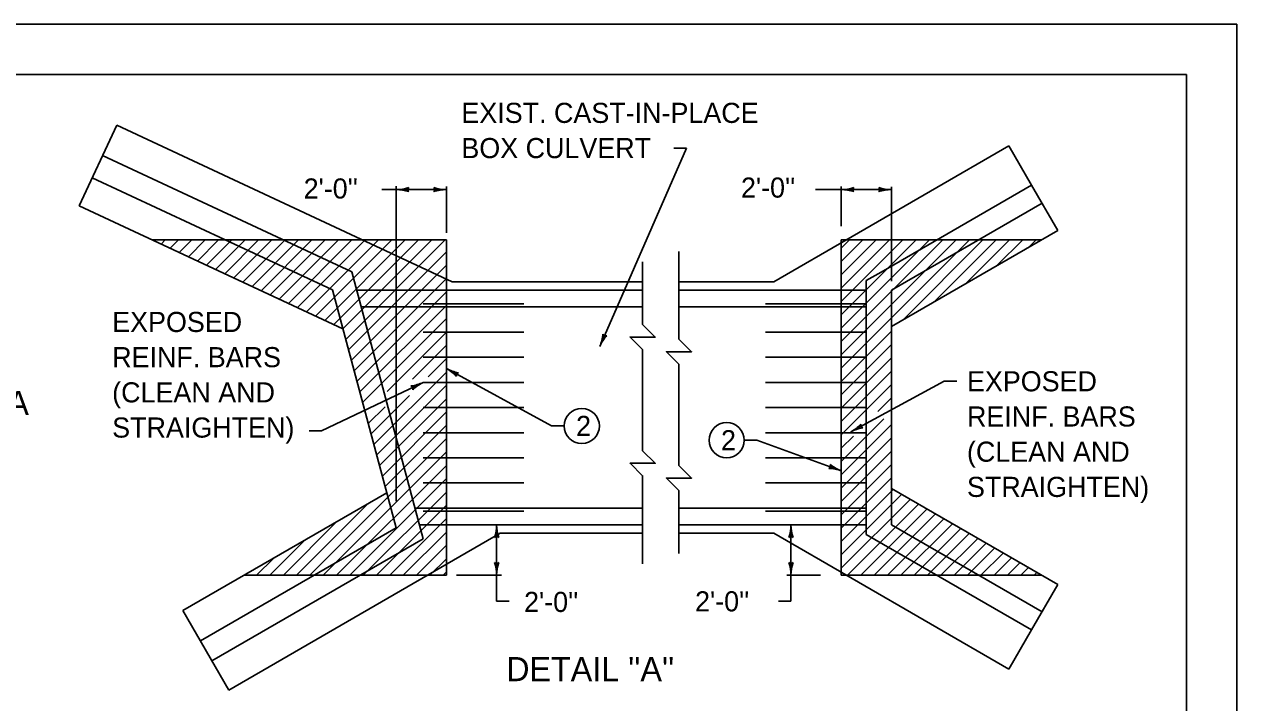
# Model space of a CAD drawing. Extents: x 1000 to 1036.3, y 1000 to 1022.
# Drawn here: x 1023.94 to 1036, y 1015.25 to 1022 of the extents above; entities that cross this region are included whole.
import ezdxf

# ---------------------------------------------------------------- set-up
doc = ezdxf.new("R2010")
doc.units = 0
for name, color, linetype in [('Level 1', 7, 'Continuous'), ('Level 10', 7, 'Continuous'), ('Level 11', 7, 'Continuous')]:
    doc.layers.add(name, color=color, linetype=linetype)

msp = doc.modelspace()

# ---------------------------------------------------------------- linework, layer by layer
at = {"layer": 'Level 1'}
for p, q in [((1024.483, 1020.195), (1024.857, 1020.997)), ((1028.196, 1019.439), (1024.857, 1020.997)), ((1030.526, 1020.768), (1029.663, 1018.797)), ((1030.401, 1020.768), (1030.526, 1020.768)), ((1031.393, 1019.439), (1033.734, 1020.79)), ((1033.734, 1020.79), (1033.959, 1020.401)), ((1027.195, 1019.538), (1024.716, 1020.694)), ((1027.003, 1019.358), (1024.613, 1020.473)), ((1032.461, 1019.536), (1033.959, 1020.401)), ((1033.959, 1020.401), (1034.219, 1019.95)), ((1028.137, 1020.356), (1027.495, 1020.356)), ((1027.637, 1017.257), (1027.637, 1020.39)), ((1028.137, 1019.927), (1028.137, 1020.387)), ((1031.809, 1020.356), (1032.565, 1020.356)), ((1032.065, 1019.993), (1032.065, 1020.387)), ((1032.565, 1019.444), (1032.565, 1020.383)), ((1027.107, 1018.971), (1024.483, 1020.195)), ((1032.565, 1019.356), (1034.063, 1020.22)), ((1032.565, 1018.995), (1034.219, 1019.95)), ((1028.137, 1019.856), (1025.21, 1019.856)), ((1025.299, 1019.814), (1025.34, 1019.856)), ((1025.389, 1019.772), (1025.473, 1019.856)), ((1025.48, 1019.73), (1025.605, 1019.856)), ((1025.57, 1019.688), (1025.738, 1019.856)), ((1025.661, 1019.646), (1025.87, 1019.856)), ((1025.751, 1019.604), (1026.003, 1019.856)), ((1025.841, 1019.561), (1026.136, 1019.856)), ((1025.932, 1019.519), (1026.268, 1019.856)), ((1026.022, 1019.477), (1026.401, 1019.856)), ((1026.113, 1019.435), (1026.533, 1019.856)), ((1026.203, 1019.393), (1026.666, 1019.856)), ((1026.293, 1019.35), (1026.798, 1019.856)), ((1026.384, 1019.308), (1026.931, 1019.856)), ((1026.474, 1019.266), (1027.064, 1019.856)), ((1026.565, 1019.224), (1027.196, 1019.856)), ((1026.655, 1019.182), (1027.329, 1019.856)), ((1026.745, 1019.14), (1027.461, 1019.856)), ((1026.836, 1019.097), (1027.594, 1019.856)), ((1026.926, 1019.055), (1027.727, 1019.856)), ((1027.017, 1019.013), (1027.859, 1019.856)), ((1027.107, 1018.971), (1027.992, 1019.856)), ((1027.135, 1018.866), (1028.124, 1019.856)), ((1028.137, 1016.522), (1028.137, 1019.856)), ((1032.065, 1016.522), (1032.065, 1019.856)), ((1032.065, 1019.856), (1034.057, 1019.856)), ((1032.065, 1019.773), (1032.148, 1019.856)), ((1032.065, 1019.641), (1032.28, 1019.856)), ((1032.065, 1019.508), (1032.413, 1019.856)), ((1032.065, 1019.376), (1032.545, 1019.856)), ((1032.065, 1019.243), (1032.678, 1019.856)), ((1032.065, 1019.11), (1032.811, 1019.856)), ((1032.065, 1018.978), (1032.943, 1019.856)), ((1032.065, 1018.845), (1033.076, 1019.856)), ((1032.065, 1018.713), (1033.208, 1019.856)), ((1032.065, 1018.58), (1033.341, 1019.856)), ((1032.677, 1019.059), (1033.473, 1019.856)), ((1032.991, 1019.24), (1033.606, 1019.856)), ((1033.305, 1019.422), (1033.739, 1019.856)), ((1033.618, 1019.603), (1033.871, 1019.856)), ((1033.932, 1019.784), (1034.004, 1019.856)), ((1027.163, 1018.762), (1028.137, 1019.736)), ((1027.191, 1018.657), (1028.137, 1019.603)), ((1027.907, 1016.883), (1027.195, 1019.538)), ((1027.219, 1018.553), (1028.137, 1019.471)), ((1030.089, 1019.439), (1028.196, 1019.439)), ((1030.451, 1019.439), (1031.393, 1019.439)), ((1032.313, 1019.451), (1032.461, 1019.536)), ((1032.313, 1016.928), (1032.313, 1019.451)), ((1027.637, 1016.994), (1027.003, 1019.358)), ((1030.089, 1019.356), (1027.244, 1019.356)), ((1027.247, 1018.448), (1028.137, 1019.338)), ((1030.451, 1019.356), (1032.313, 1019.356)), ((1032.565, 1017.022), (1032.565, 1019.356)), ((1027.275, 1018.344), (1028.137, 1019.205)), ((1030.089, 1019.189), (1027.288, 1019.189)), ((1028.907, 1019.22), (1027.907, 1019.22)), ((1030.451, 1019.189), (1032.313, 1019.189)), ((1031.313, 1019.22), (1032.313, 1019.22)), ((1027.303, 1018.239), (1028.137, 1019.073)), ((1032.065, 1018.448), (1032.565, 1018.948)), ((1027.547, 1018.35), (1028.137, 1018.94)), ((1028.907, 1018.939), (1027.907, 1018.939)), ((1031.313, 1018.939), (1032.313, 1018.939)), ((1027.8, 1018.47), (1028.137, 1018.808)), ((1032.065, 1018.315), (1032.565, 1018.815)), ((1028.907, 1018.689), (1027.907, 1018.689)), ((1027.956, 1018.494), (1028.137, 1018.675)), ((1031.313, 1018.689), (1032.313, 1018.689)), ((1032.065, 1018.182), (1032.565, 1018.682)), ((1027.415, 1017.821), (1028.137, 1018.542)), ((1029.184, 1018.006), (1028.137, 1018.577)), ((1032.065, 1018.05), (1032.565, 1018.55)), ((1026.896, 1017.957), (1027.907, 1018.439)), ((1027.443, 1017.716), (1028.137, 1018.41)), ((1028.907, 1018.439), (1027.907, 1018.439)), ((1031.313, 1018.439), (1032.313, 1018.439)), ((1032.065, 1017.917), (1032.565, 1018.417)), ((1033.089, 1018.451), (1032.16, 1017.946)), ((1033.214, 1018.451), (1033.089, 1018.451)), ((1027.387, 1017.926), (1027.769, 1018.307)), ((1027.472, 1017.612), (1028.137, 1018.277)), ((1032.43, 1018.15), (1032.565, 1018.285)), ((1027.359, 1018.03), (1027.527, 1018.197)), ((1027.5, 1017.507), (1028.137, 1018.145)), ((1028.907, 1018.189), (1027.907, 1018.189)), ((1031.313, 1018.189), (1032.313, 1018.189)), ((1027.528, 1017.403), (1028.137, 1018.012)), ((1029.309, 1018.006), (1029.184, 1018.006)), ((1032.065, 1017.652), (1032.489, 1018.076)), ((1032.065, 1017.519), (1032.565, 1018.019)), ((1026.771, 1017.957), (1026.896, 1017.957)), ((1026.78, 1016.522), (1028.137, 1017.88)), ((1028.907, 1017.939), (1027.907, 1017.939)), ((1031.1, 1017.864), (1031.225, 1017.864)), ((1031.225, 1017.864), (1032.065, 1017.561)), ((1031.313, 1017.939), (1032.313, 1017.939)), ((1032.065, 1017.785), (1032.186, 1017.905)), ((1032.065, 1017.387), (1032.565, 1017.887)), ((1026.912, 1016.522), (1028.137, 1017.747)), ((1032.065, 1017.254), (1032.565, 1017.754)), ((1028.907, 1017.689), (1027.907, 1017.689)), ((1031.313, 1017.689), (1032.313, 1017.689)), ((1032.065, 1017.122), (1032.565, 1017.622)), ((1027.045, 1016.522), (1028.137, 1017.614)), ((1027.177, 1016.522), (1028.137, 1017.482)), ((1028.907, 1017.439), (1027.907, 1017.439)), ((1031.313, 1017.439), (1032.313, 1017.439)), ((1032.065, 1016.989), (1032.565, 1017.489)), ((1034.219, 1016.428), (1032.565, 1017.383)), ((1027.544, 1017.342), (1025.515, 1016.17)), ((1027.31, 1016.522), (1028.137, 1017.349)), ((1032.065, 1016.857), (1032.582, 1017.373)), ((1032.065, 1016.724), (1032.666, 1017.325)), ((1032.065, 1016.591), (1032.75, 1017.276)), ((1026.647, 1016.522), (1027.36, 1017.236)), ((1027.443, 1016.522), (1028.137, 1017.217)), ((1030.089, 1017.189), (1027.825, 1017.189)), ((1028.907, 1017.158), (1027.907, 1017.158)), ((1030.451, 1017.189), (1032.313, 1017.189)), ((1031.313, 1017.158), (1032.313, 1017.158)), ((1032.129, 1016.522), (1032.834, 1017.228)), ((1032.261, 1016.522), (1032.918, 1017.179)), ((1026.515, 1016.522), (1027.047, 1017.055)), ((1027.575, 1016.522), (1028.137, 1017.084)), ((1030.089, 1017.022), (1027.869, 1017.022)), ((1028.637, 1016.263), (1028.637, 1017.022)), ((1030.451, 1017.022), (1032.313, 1017.022)), ((1031.565, 1016.263), (1031.565, 1017.022)), ((1032.394, 1016.522), (1033.003, 1017.131)), ((1032.527, 1016.522), (1033.087, 1017.082)), ((1034.063, 1016.158), (1032.565, 1017.022)), ((1032.659, 1016.522), (1033.171, 1017.034)), ((1027.637, 1016.994), (1025.689, 1015.869)), ((1028.671, 1016.939), (1025.971, 1015.38)), ((1027.708, 1016.522), (1028.137, 1016.951)), ((1030.089, 1016.939), (1028.671, 1016.939)), ((1030.451, 1016.939), (1031.393, 1016.939)), ((1033.734, 1015.588), (1031.393, 1016.939)), ((1033.959, 1015.977), (1032.313, 1016.928)), ((1032.792, 1016.522), (1033.255, 1016.985)), ((1032.924, 1016.522), (1033.339, 1016.937)), ((1027.907, 1016.883), (1025.804, 1015.669)), ((1026.382, 1016.522), (1026.733, 1016.873)), ((1027.84, 1016.522), (1028.137, 1016.819)), ((1033.057, 1016.522), (1033.423, 1016.888)), ((1033.19, 1016.522), (1033.507, 1016.839)), ((1033.322, 1016.522), (1033.591, 1016.791)), ((1026.249, 1016.522), (1026.419, 1016.692)), ((1027.973, 1016.522), (1028.137, 1016.686)), ((1033.455, 1016.522), (1033.675, 1016.742)), ((1033.587, 1016.522), (1033.759, 1016.694)), ((1028.105, 1016.522), (1028.137, 1016.554)), ((1033.72, 1016.522), (1033.843, 1016.645)), ((1033.852, 1016.522), (1033.927, 1016.597)), ((1033.985, 1016.522), (1034.011, 1016.548)), ((1028.137, 1016.522), (1026.125, 1016.522)), ((1028.685, 1016.522), (1028.237, 1016.522)), ((1031.525, 1016.522), (1031.86, 1016.522)), ((1032.065, 1016.522), (1034.056, 1016.522)), ((1033.959, 1015.977), (1034.219, 1016.428)), ((1028.762, 1016.263), (1028.637, 1016.263)), ((1031.565, 1016.263), (1031.44, 1016.263)), ((1025.515, 1016.17), (1025.971, 1015.38)), ((1033.734, 1015.588), (1033.959, 1015.977))]:
    msp.add_line(p, q, dxfattribs=at)
for points in [[(1030.451, 1017.994), (1030.451, 1018.619), (1030.326, 1018.744), (1030.576, 1018.744), (1030.451, 1018.869), (1030.451, 1019.742)], [(1030.089, 1019.639), (1030.089, 1019.057), (1030.089, 1019.015), (1030.214, 1018.89), (1029.964, 1018.89), (1030.089, 1018.765), (1030.089, 1018.384)], [(1030.089, 1018.384), (1030.089, 1017.76), (1030.214, 1017.635), (1029.964, 1017.635), (1030.089, 1017.51), (1030.089, 1017.323), (1030.089, 1016.636)], [(1030.451, 1016.739), (1030.451, 1017.363), (1030.326, 1017.488), (1030.576, 1017.488), (1030.451, 1017.613), (1030.451, 1017.994)]]:
    msp.add_lwpolyline(points, dxfattribs=at)
for centre in [(1029.484, 1018.006), (1030.925, 1017.864)]:
    msp.add_circle(centre, 0.175, dxfattribs=at)
for centre, radius, start, end in [((1027.637, 1020.747), 0.391, 270, 288.6688), ((1027.637, 1019.965), 0.391, 71.3472, 89.9939), ((1027.637, 1020.747), 0.391, 269.9878, 270), ((1027.786, 1020.356), 0.0313, 138.7746, 220.8913), ((1027.988, 1020.356), 0.0313, 318.7746, 40.8913), ((1028.137, 1020.747), 0.391, 251.3472, 269.9939), ((1028.137, 1019.965), 0.391, 90, 108.6688), ((1028.137, 1019.965), 0.391, 89.9878, 90), ((1032.065, 1020.747), 0.391, 270, 288.6688), ((1032.065, 1019.965), 0.391, 71.3472, 89.9939), ((1032.065, 1020.747), 0.391, 269.9878, 270), ((1032.214, 1020.356), 0.0313, 138.7746, 220.8913), ((1032.417, 1020.356), 0.0313, 318.7746, 40.8913), ((1032.565, 1020.747), 0.391, 251.3472, 269.9939), ((1032.565, 1019.965), 0.391, 90, 108.6688), ((1032.565, 1019.965), 0.391, 89.9878, 90), ((1029.305, 1018.954), 0.391, 336.3494, 355.0182), ((1030.021, 1018.64), 0.391, 137.6966, 156.3433), ((1029.723, 1018.933), 0.0313, 205.124, 287.2407), ((1029.305, 1018.954), 0.391, 336.3372, 336.3494), ((1028.324, 1018.92), 0.391, 241.356, 260.0248), ((1027.95, 1018.234), 0.391, 42.7032, 61.3499), ((1028.324, 1018.92), 0.391, 241.3438, 241.356), ((1028.267, 1018.506), 0.0313, 110.1306, 192.2473), ((1027.738, 1018.792), 0.391, 276.8539, 295.5007), ((1027.772, 1018.375), 0.0313, 344.2814, 66.3981), ((1028.075, 1018.086), 0.391, 115.5068, 134.1756), ((1028.075, 1018.086), 0.391, 115.4946, 115.5068), ((1031.973, 1018.29), 0.391, 298.493, 317.1618), ((1032.346, 1017.602), 0.391, 99.8402, 118.4869), ((1032.29, 1018.017), 0.0313, 167.2676, 249.3843), ((1031.973, 1018.29), 0.391, 298.4808, 298.493), ((1031.926, 1017.611), 0.0313, 298.9025, 21.0192), ((1032.198, 1017.928), 0.391, 231.475, 250.1218), ((1031.932, 1017.193), 0.391, 70.1279, 88.7967), ((1031.932, 1017.193), 0.391, 70.1157, 70.1279), ((1028.246, 1017.022), 0.391, 341.3472, 359.9939), ((1029.028, 1017.022), 0.391, 180, 198.6688), ((1029.028, 1017.022), 0.391, 179.9878, 180), ((1031.174, 1017.022), 0.391, 341.3472, 359.9939), ((1031.956, 1017.022), 0.391, 180, 198.6688), ((1031.956, 1017.022), 0.391, 179.9878, 180), ((1028.637, 1016.874), 0.0313, 48.7746, 130.8913), ((1031.565, 1016.874), 0.0313, 48.7746, 130.8913), ((1028.637, 1016.671), 0.0313, 228.7746, 310.8913), ((1028.246, 1016.522), 0.391, 0, 18.6688), ((1029.028, 1016.522), 0.391, 161.3472, 179.9939), ((1031.565, 1016.671), 0.0313, 228.7746, 310.8913), ((1031.174, 1016.522), 0.391, 0, 18.6688), ((1031.956, 1016.522), 0.391, 161.3472, 179.9939), ((1028.246, 1016.522), 0.391, 359.9878, 0), ((1031.174, 1016.522), 0.391, 359.9878, 0)]:
    msp.add_arc(centre, radius, start, end, dxfattribs=at)
at = {"layer": 'Level 10'}
for p, q in [((1000, 1022), (1036, 1022)), ((1036, 1022), (1036, 1000)), ((1007, 1021.5), (1035.5, 1021.5)), ((1035.5, 1021.5), (1035.5, 1000.5))]:
    msp.add_line(p, q, dxfattribs=at)
at = {"layer": 'Level 11'}
msp.add_lwpolyline([(1007, 1000.5), (1035.5, 1000.5), (1035.5, 1021.5), (1007, 1021.5)], close=True, dxfattribs=at)

# ---------------------------------------------------------------- texts
at = {"layer": 'Level 1'}
for s, height, p in [('EXIST. CAST-IN-PLACE', 0.2, (1028.286, 1021.019)), ('BOX CULVERT', 0.2, (1028.286, 1020.669)), ("2'-0''", 0.2, (1026.717, 1020.267)), ("2'-0''", 0.2, (1031.068, 1020.276)), ('EXPOSED', 0.2, (1024.812, 1018.94)), ('REINF. BARS', 0.2, (1024.812, 1018.59)), ('EXPOSED', 0.2, (1033.316, 1018.35)), ('A', 0.24, (1023.77, 1018.114)), ('(CLEAN AND', 0.2, (1024.812, 1018.24)), ('2', 0.2, (1029.427, 1017.906)), ('REINF. BARS', 0.2, (1033.316, 1018)), ('STRAIGHTEN)', 0.2, (1024.812, 1017.89)), ('2', 0.2, (1030.869, 1017.764)), ('(CLEAN AND', 0.2, (1033.316, 1017.65)), ('STRAIGHTEN)', 0.2, (1033.316, 1017.3)), ("2'-0''", 0.2, (1028.91, 1016.156)), ("2'-0''", 0.2, (1030.611, 1016.162)), ("DETAIL ''A''", 0.24, (1028.732, 1015.468))]:
    msp.add_text(s, height=height, dxfattribs=at).set_placement(p)

doc.saveas('drawing.dxf')
